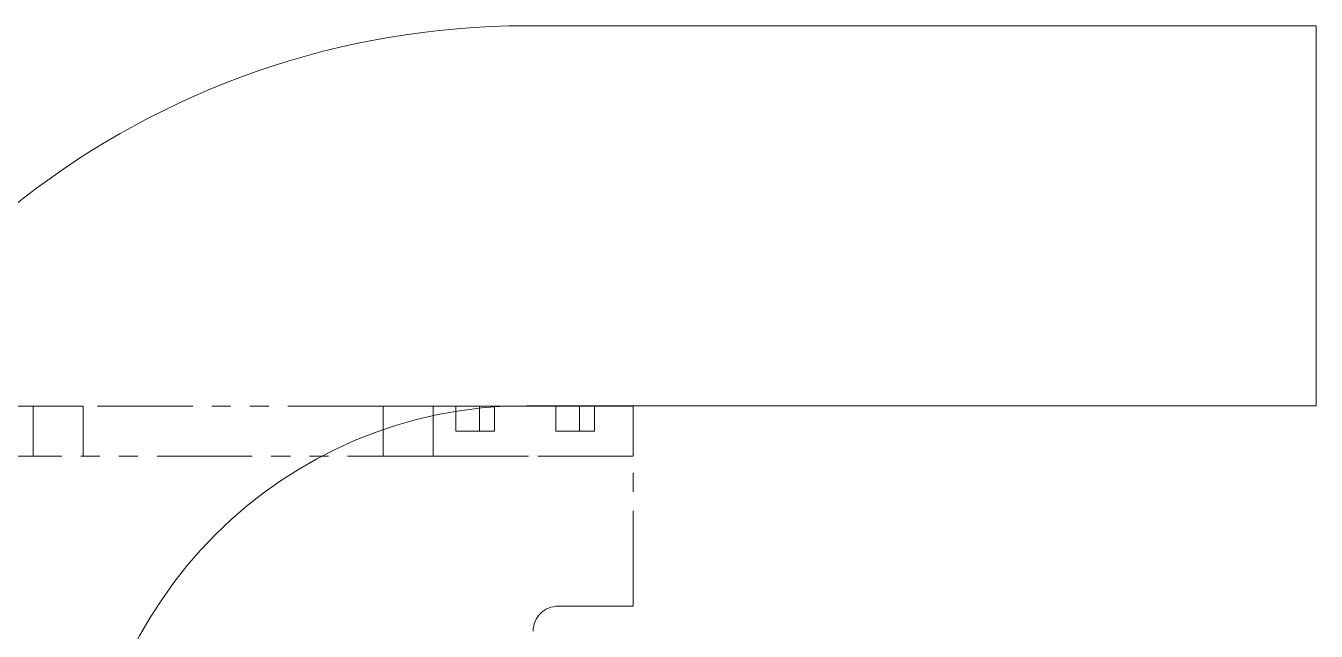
# Model space of a CAD drawing. Extents: x 500 to 100500, y -14500 to 21140.
# Drawn here: x 6410 to 6668.1, y -1890.7 to -1769.6 of the extents above; entities that cross this region are included whole.
import ezdxf

# ---------------------------------------------------------------- set-up
doc = ezdxf.new("R2010")
doc.units = 0
doc.linetypes.add('PHANTOM', pattern=[12.7, 6.35, -1.27, 1.27, -1.27, 1.27, -1.27])
doc.layers.get('0').update_dxf_attribs({"linetype": 'CONTINUOUS'})
doc.layers.add('D', color=7, linetype='CONTINUOUS')

# ---------------------------------------------------------------- blocks, each defined once
blk = doc.blocks.new('KZXCVASDF123')
at = {"color": 7, "linetype": 'Continuous', "lineweight": 18}
for p, q in [((-58560.92, -65889.57, 21.36), (-58402.92, -65889.57, 21.36)), ((-58402.92, -65889.57, 21.36), (-58402.92, -65965.57, 21.36)), ((-58560.92, -65965.57, 21.36), (-58402.92, -65965.57, 21.36))]:
    blk.add_line(p, q, dxfattribs=at)
for radius, end in [(164, 241.4079), (88, 270)]:
    blk.add_arc((-58560.92, -66053.57, 21.36), radius, 90, end, dxfattribs=at)
blk = doc.blocks.new('KA$C100bd9fb')
at = {"color": 60, "linetype": 'PHANTOM', "lineweight": 18, "ltscale": 3}
for p, q in [((35.5, 517, 21.36), (40, 517, 21.36)), ((40, 507, 21.36), (40, 517, 21.36)), ((50, 517, 21.36), (40, 517, 21.36)), ((50, 507, 21.36), (50, 517, 21.36)), ((110, 517, 21.36), (50, 517, 21.36)), ((110, 507, 21.36), (110, 517, 21.36)), ((120, 517, 21.36), (110, 517, 21.36)), ((120, 507, 21.36), (120, 517, 21.36)), ((120, 517, 21.36), (124.5, 517, 21.36)), ((124.5, 512, 21.36), (124.5, 517, 21.36)), ((129.25, 517, 21.36), (124.5, 517, 21.36)), ((129.25, 517, 21.36), (129.25, 512, 21.36)), ((132.29, 517, 21.36), (129.25, 517, 21.36)), ((132.29, 517, 21.36), (132.29, 512, 21.36)), ((132.29, 517, 21.36), (144.5, 517, 21.36)), ((144.5, 512, 21.36), (144.5, 517, 21.36)), ((149.25, 517, 21.36), (144.5, 517, 21.36)), ((149.25, 517, 21.36), (149.25, 512, 21.36)), ((152.29, 517, 21.36), (149.25, 517, 21.36)), ((152.29, 517, 21.36), (152.29, 512, 21.36)), ((152.29, 517, 21.36), (160, 517, 21.36)), ((160, 517, 21.36), (160, 507, 21.36)), ((132.29, 512, 21.36), (124.5, 512, 21.36)), ((152.29, 512, 21.36), (144.5, 512, 21.36)), ((160, 507, 21.36), (0, 507, 21.36)), ((0, 507, 21.36), (40, 507, 21.36)), ((120, 507, 21.36), (160, 507, 21.36)), ((160, 477, 21.36), (160, 507, 21.36)), ((160, 477, 21.36), (145, 477, 21.36))]:
    blk.add_line(p, q, dxfattribs=at)
blk.add_arc((145, 472, 21.36), 5, 90, 180, dxfattribs=at)

msp = doc.modelspace()

# ---------------------------------------------------------------- block references
at = {"layer": 'D', "color": 1}
msp.add_blockref('KZXCVASDF123', (65071.07, 64119.97, -31.83), dxfattribs=at)
at = {"layer": 'D', "color": 0}
msp.add_blockref('KA$C100bd9fb', (6371.5, -2362.7, -31.83), dxfattribs=at)

doc.saveas('drawing.dxf')
